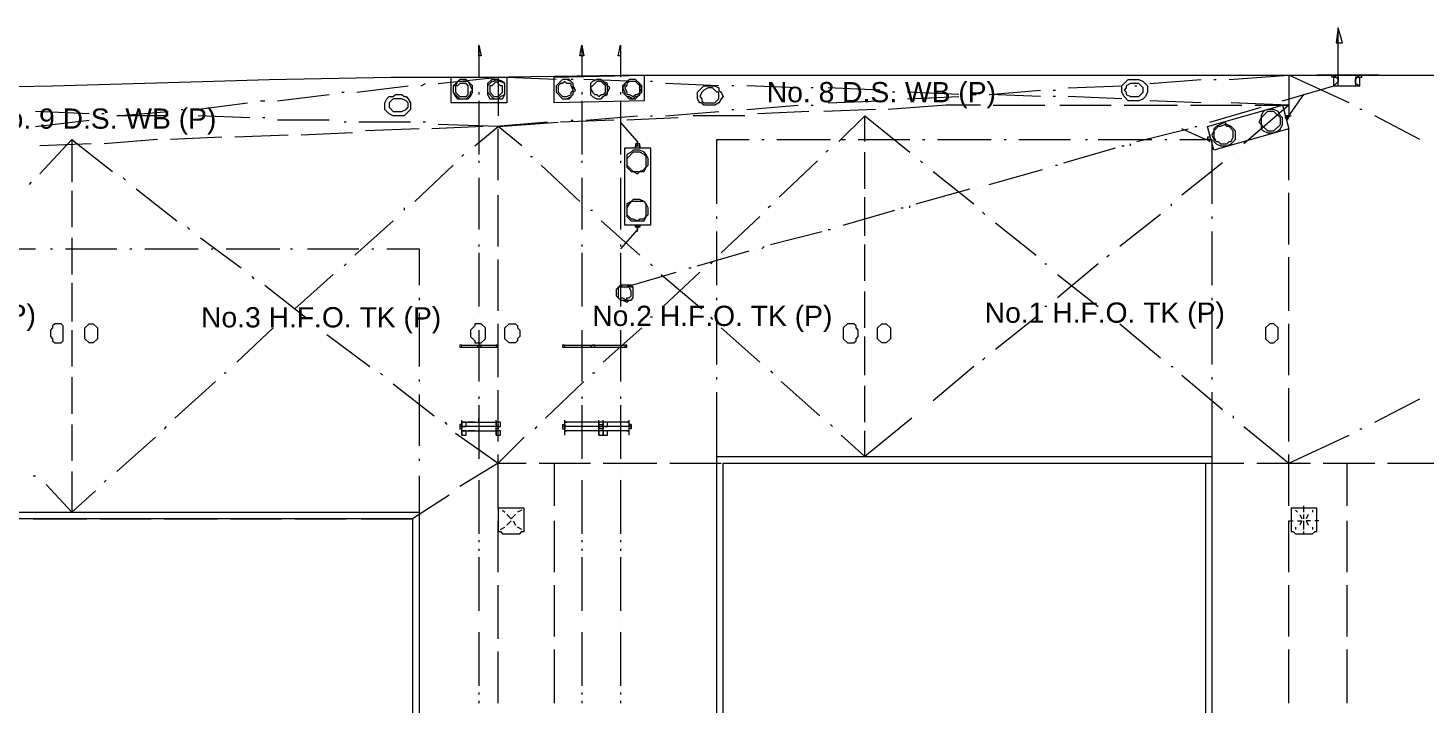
# Model space of a CAD drawing. Header units: millimetres. Extents: x -1005 to 294628, y -1154 to 182592.
# Drawn here: x 53441 to 98348, y 157421 to 179148 of the extents above; entities that cross this region are included whole.
import ezdxf

# ---------------------------------------------------------------- set-up
doc = ezdxf.new("R2010")
doc.units = ezdxf.units.MM
doc.layers.add('PDF_Geomertry', color=7, linetype='Continuous')
doc.styles.get("Standard").update_dxf_attribs({"font": 'arial.ttf'})

msp = doc.modelspace()

# ---------------------------------------------------------------- linework, layer by layer
at = {"layer": 'PDF_Geomertry', "lineweight": 5}
for points in [[(95420, 177564), (95489, 177564), (95558, 177495), (95558, 177426), (95489, 177358), (95420, 177289), (95420, 177564), (95352, 177564), (95352, 177633), (95420, 177633), (95489, 177564), (95558, 177564), (95558, 177426), (95558, 179148)], [(67939, 178597), (67939, 177564)], [(71245, 178597), (71245, 177564)], [(72485, 178597), (72485, 177564)], [(50721, 177220), (54233, 177289), (59054, 177426), (61190, 177495), (65115, 177564), (68146, 177564), (72554, 177633), (90599, 177633), (144666, 177633)], [(66631, 177358), (68559, 177564), (68559, 176324)], [(70419, 177495), (68559, 177564)], [(70557, 177564), (70557, 177564)], [(70970, 177495), (70901, 177495)], [(73036, 177426), (71314, 177495)], [(73518, 177426), (73449, 177426)], [(89497, 177358), (91150, 177495)], [(91563, 177495), (91632, 177495)], [(92046, 177495), (93974, 177633)], [(93767, 176807), (95420, 177289), (96247, 177289), (96109, 177358), (96109, 177495), (96178, 177564), (96247, 177564), (96316, 177564), (96316, 177633), (96247, 177633)], [(95903, 176738), (93974, 177633), (93974, 176324), (93974, 176324)], [(95420, 177633), (96247, 177633), (96178, 177564), (96109, 177564), (96109, 177495), (96109, 177426), (96109, 177358), (96109, 177289), (96178, 177289), (96247, 177289), (96247, 177564)], [(95420, 177289), (95558, 177289), (95558, 177426)], [(95558, 177633), (95558, 177564)], [(61465, 176807), (63118, 177013)], [(63531, 177082), (63600, 177082)], [(64013, 177082), (65666, 177289)], [(66080, 177289), (66217, 177358)], [(67939, 177289), (67939, 177289)], [(67939, 177082), (67939, 177013)], [(71245, 177289), (71245, 177289)], [(71245, 177082), (71245, 177013)], [(72485, 177289), (72485, 177289)], [(72485, 177082), (72485, 177013)], [(75653, 177289), (73931, 177358)], [(76135, 177289), (76067, 177289)], [(78202, 177220), (76549, 177289)], [(78684, 177220), (78615, 177220)], [(80819, 177151), (79166, 177220)], [(81301, 177082), (81232, 177082)], [(83367, 177013), (81714, 177082)], [(81714, 176875), (83367, 176944)], [(83781, 177013), (83918, 177013), (83849, 177013)], [(85985, 176944), (84332, 177013), (85985, 177151)], [(86398, 177151), (86467, 177151)], [(86467, 176944), (86398, 176944)], [(86880, 177220), (88602, 177289)], [(88602, 176875), (86880, 176944)], [(89015, 177289), (89084, 177289)], [(93974, 176324), (93974, 176324), (94456, 177013)], [(58366, 176531), (58435, 176531)], [(58848, 176531), (60501, 176738)], [(60914, 176807), (61052, 176807)], [(67939, 176807), (67939, 175085)], [(71245, 176807), (71245, 175085)], [(72485, 176807), (72485, 175085)], [(76067, 176531), (76135, 176531)], [(76549, 176531), (78202, 176669)], [(78615, 176669), (78684, 176669)], [(80681, 176531), (79028, 176462)], [(79166, 176738), (80819, 176807)], [(84056, 176669), (82954, 176669), (81094, 176531)], [(81232, 176807), (81301, 176807)], [(84469, 176669), (86122, 176669)], [(86604, 176669), (88257, 176669)], [(88671, 176669), (90393, 176669)], [(89084, 176807), (89015, 176807)], [(91150, 176738), (89497, 176807)], [(90806, 176669), (92459, 176669)], [(91426, 176118), (93079, 176600)], [(91632, 176738), (91632, 176738)], [(93974, 176669), (92114, 176738)], [(92872, 176669), (93974, 176669), (92528, 175429)], [(93285, 176669), (93354, 176669)], [(93561, 176738), (93561, 176738)], [(96316, 176531), (96247, 176531)], [(55404, 176393), (53682, 176462)], [(53682, 175980), (55404, 176187)], [(55886, 176393), (55817, 176393)], [(55817, 176256), (55886, 176256)], [(57952, 176324), (56299, 176324), (57952, 176462)], [(58435, 176324), (58366, 176324)], [(60570, 176256), (58917, 176324)], [(61052, 176256), (60983, 176256)], [(63118, 176187), (61465, 176187)], [(63669, 176118), (63600, 176118)], [(65735, 176118), (64082, 176118)], [(66217, 176118), (66149, 176118)], [(67802, 175360), (68559, 175980), (66631, 176049)], [(70143, 176118), (68490, 175980)], [(69317, 175360), (68559, 175980), (70488, 176118)], [(72278, 176187), (70557, 176118)], [(70901, 176187), (70970, 176187)], [(71383, 176187), (73036, 176324)], [(73036, 175498), (73036, 175498), (73036, 175429), (73036, 175360), (73036, 175429), (73036, 175498), (72485, 176118)], [(74345, 176256), (72692, 176187)], [(73449, 176324), (73518, 176324)], [(73931, 176324), (75653, 176462)], [(76480, 176324), (74827, 176324)], [(78546, 176462), (76893, 176393)], [(79510, 175498), (80337, 176324), (81783, 175154)], [(80337, 175498), (80337, 176324)], [(91219, 176049), (91219, 176049)], [(94043, 176324), (93836, 176256), (93905, 176256), (93905, 176324), (93836, 176324), (93836, 176324)], [(93905, 176187), (93905, 176187), (93974, 176256), (93974, 176324), (93836, 176324), (93836, 176324)], [(98175, 175567), (96729, 176324)], [(59674, 175636), (58021, 175567)], [(61809, 175705), (60088, 175636)], [(63876, 175773), (62223, 175705)], [(66011, 175911), (64289, 175842)], [(68077, 175980), (66424, 175911)], [(68559, 174258), (68559, 175911)], [(89084, 175498), (90737, 175911)], [(91288, 175567), (91288, 175567), (90530, 175911)], [(90944, 175980), (91012, 175980)], [(91426, 175636), (91357, 175636), (91357, 175567), (91426, 175567), (91288, 175567), (91357, 175567), (91357, 175567)], [(91426, 175705), (91426, 175636), (91357, 175636), (91357, 175567), (91426, 175498)], [(93974, 174258), (93974, 175911)], [(53820, 174465), (54853, 175567), (56162, 174534)], [(55473, 175429), (53820, 175360)], [(54853, 175567), (54853, 174189)], [(57608, 175567), (55886, 175429)], [(73036, 175498), (73036, 175360)], [(75584, 173501), (75584, 175567), (76618, 175567)], [(77031, 175567), (77100, 175567)], [(77513, 175567), (79235, 175567)], [(79166, 175222), (79097, 175154)], [(79579, 175567), (79717, 175567)], [(80130, 175567), (81783, 175567)], [(80337, 173983), (80337, 175154)], [(82196, 175567), (82265, 175567)], [(82679, 175567), (84400, 175567)], [(84814, 175567), (84883, 175567)], [(85296, 175567), (86949, 175567)], [(86742, 174809), (88395, 175291)], [(87431, 175567), (87500, 175567)], [(87844, 175567), (89566, 175567)], [(88602, 175360), (88671, 175360)], [(88877, 175360), (88877, 175429)], [(89979, 175567), (90048, 175567)], [(90461, 175567), (91495, 175567), (91495, 173501)], [(91288, 175567), (91357, 175567), (91357, 175567)], [(92183, 175154), (92183, 175154)], [(67113, 174740), (65873, 173569)], [(67457, 175085), (67388, 175016)], [(67939, 174878), (67939, 174809)], [(69592, 175016), (69661, 175016)], [(69937, 174740), (71176, 173569)], [(71245, 174878), (71245, 174809)], [(72485, 174878), (72485, 174809)], [(78822, 174878), (77582, 173707)], [(82128, 174878), (82196, 174809)], [(86467, 174740), (86536, 174740)], [(91839, 174809), (90530, 173776)], [(56506, 174327), (56575, 174258)], [(67939, 174603), (67939, 174603)], [(67939, 174327), (67939, 172674)], [(71245, 174603), (71245, 174603)], [(71245, 174327), (71245, 172674)], [(72485, 174603), (72485, 174603)], [(72485, 174327), (72485, 172674)], [(82541, 174534), (83849, 173501)], [(84332, 174120), (86053, 174603)], [(86260, 174671), (86260, 174671)], [(53544, 174189), (53476, 174120)], [(54853, 173914), (54853, 172743)], [(56919, 173983), (58228, 172950)], [(81990, 173501), (83712, 173983)], [(83918, 173983), (83918, 173983)], [(84125, 174052), (84125, 174052)], [(93974, 172192), (93974, 173845)], [(65529, 173363), (65529, 173294)], [(68559, 172123), (68559, 173776)], [(77306, 173432), (77237, 173363)], [(80337, 172467), (80337, 173707)], [(81508, 173363), (81577, 173363)], [(81783, 173363), (81783, 173432)], [(90186, 173501), (90186, 173432)], [(65184, 172950), (63945, 171848)], [(71521, 173294), (71590, 173294)], [(71865, 172950), (73105, 171848)], [(75584, 173018), (75584, 173087)], [(76962, 173087), (75722, 171916)], [(79648, 172812), (81301, 173294)], [(84125, 173225), (84194, 173156)], [(89842, 173156), (88533, 172123)], [(91495, 173087), (91495, 173018)], [(58572, 172743), (58641, 172674)], [(73036, 172674), (73036, 172674), (72485, 172054)], [(73036, 172605), (73036, 172812)], [(73036, 172743), (73036, 172743), (73036, 172674), (73036, 172674)], [(73036, 172674), (73036, 172743), (73036, 172743)], [(75584, 170883), (75584, 172605)], [(77306, 172192), (78959, 172605)], [(79166, 172674), (79235, 172674)], [(79441, 172743), (79441, 172743)], [(84538, 172881), (85847, 171848)], [(91495, 172605), (91495, 170883)], [(52029, 172054), (53682, 172054)], [(54164, 172054), (54233, 172054)], [(54646, 172054), (56299, 172054)], [(54853, 172399), (54853, 171228)], [(56713, 172054), (56782, 172054)], [(57195, 172054), (58917, 172054)], [(58986, 172399), (60294, 171434)], [(59330, 172054), (59399, 172054)], [(59812, 172054), (61534, 172054)], [(61878, 172054), (61947, 172054)], [(62429, 172054), (64082, 172054)], [(64496, 172054), (64564, 172054)], [(64978, 172054), (66011, 172054), (66011, 170883)], [(67939, 172399), (67939, 172399)], [(67939, 172192), (67939, 172123)], [(71245, 172399), (71245, 172399)], [(71245, 172192), (71245, 172123)], [(72485, 172399), (72485, 172399)], [(72485, 172192), (72485, 172123)], [(77031, 172054), (77100, 172123)], [(80337, 171021), (80337, 172192)], [(63669, 171572), (63600, 171503)], [(67939, 171916), (67939, 170195)], [(68559, 170057), (68559, 171710)], [(71245, 171916), (71245, 170195)], [(72485, 171916), (72485, 170195)], [(73449, 171572), (73518, 171503)], [(74965, 171503), (76618, 171985)], [(75447, 171641), (75378, 171572)], [(76824, 171985), (76824, 171985)], [(86122, 171572), (86191, 171572)], [(87844, 171572), (86536, 170470)], [(88189, 171848), (88120, 171779)], [(93974, 170057), (93974, 171779)], [(60639, 171159), (60707, 171090)], [(63256, 171228), (62016, 170126)], [(72623, 170814), (74276, 171297)], [(73794, 171228), (75102, 170126)], [(75033, 171297), (73863, 170195)], [(74482, 171365), (74482, 171365)], [(74689, 171434), (74758, 171434)], [(86536, 171228), (87844, 170195)], [(54853, 170952), (54853, 169712)], [(61052, 170883), (62360, 169850)], [(80337, 169506), (80337, 170677)], [(66011, 170470), (66011, 170401)], [(75584, 170401), (75584, 170470)], [(91495, 170470), (91495, 170401)], [(61741, 169850), (61672, 169781)], [(66011, 169988), (66011, 168266)], [(67939, 169988), (67939, 169988)], [(71245, 169988), (71245, 169988)], [(72485, 169988), (72485, 169988)], [(73518, 169850), (73449, 169850)], [(75378, 169850), (75447, 169781)], [(75584, 168335), (75584, 169988)], [(85847, 169850), (84538, 168817)], [(86191, 170195), (86122, 170195)], [(88189, 169919), (88189, 169919)], [(91495, 169988), (91495, 168335)], [(54853, 169437), (54853, 168266)], [(61327, 169506), (60156, 168404)], [(62705, 169575), (62774, 169575)], [(63049, 169299), (64427, 168266)], [(67939, 169712), (67939, 169712)], [(67939, 169437), (67939, 167784)], [(68559, 167922), (68559, 169644)], [(71245, 169712), (71245, 169712)], [(71245, 169437), (71245, 167784)], [(73174, 169506), (71934, 168404)], [(72485, 169712), (72485, 169712)], [(72485, 169437), (72485, 167784)], [(75722, 169506), (76962, 168404)], [(88533, 169644), (89842, 168542)], [(93974, 167991), (93974, 169644)], [(67388, 168955), (68559, 168955)], [(67388, 168886), (68559, 168886)], [(70625, 168955), (72692, 168955)], [(70625, 168886), (72692, 168886)], [(80337, 167991), (80337, 169230)], [(84194, 168542), (84125, 168473)], [(59812, 168059), (59743, 168059)], [(64771, 168059), (64840, 167991)], [(71659, 168059), (71590, 168059)], [(77306, 168128), (77375, 168059)], [(83849, 168266), (82541, 167164)], [(90186, 168266), (90255, 168266)], [(90530, 167991), (91839, 166889)], [(54853, 167922), (54853, 166751)], [(59468, 167784), (58159, 166613)], [(65184, 167715), (66493, 166682)], [(66011, 167853), (66011, 167784)], [(67939, 167508), (67939, 167508)], [(68559, 165855), (68559, 167508)], [(71314, 167784), (70074, 166613)], [(71245, 167508), (71245, 167508)], [(72485, 167508), (72485, 167508)], [(75584, 167853), (75584, 167922)], [(77651, 167784), (78890, 166682)], [(80337, 166475), (80337, 167646)], [(91495, 167922), (91495, 167853)], [(93974, 165855), (93974, 167577)], [(66011, 167371), (66011, 165718)], [(67939, 167302), (67939, 167233)], [(71245, 167302), (71245, 167233)], [(72485, 167302), (72485, 167233)], [(75584, 165373), (75584, 167440)], [(91495, 167440), (91495, 165373)], [(96729, 166475), (98175, 167233)], [(67939, 167026), (67939, 165304)], [(67939, 166475), (67939, 166613)], [(71245, 167026), (71245, 165304)], [(72485, 167026), (72485, 165304)], [(81852, 166613), (80337, 165373), (79579, 166062)], [(82196, 166889), (82196, 166889)], [(92183, 166682), (92183, 166613)], [(54853, 166406), (54853, 165236)], [(57884, 166338), (57815, 166269)], [(66837, 166475), (66906, 166406)], [(67388, 166338), (67388, 166406), (67319, 166406), (67319, 166338), (67319, 166338)], [(67319, 166406), (67319, 166269)], [(67319, 166338), (67319, 166269), (67319, 166269)], [(68559, 166338), (67319, 166338)], [(67319, 166269), (67319, 166269), (67388, 166269)], [(67388, 166062), (67388, 166131), (67388, 166338), (67388, 166544), (67388, 166544)], [(67388, 166131), (67388, 166338), (67388, 166544)], [(67388, 166475), (68490, 166475), (68490, 166475)], [(67388, 166406), (67388, 166338), (67388, 166269), (67388, 166269), (67388, 166269)], [(67388, 166406), (67388, 166269), (67388, 166269)], [(67388, 166338), (67388, 166338)], [(67388, 166200), (68490, 166200), (68490, 166200)], [(67802, 166475), (67595, 166475)], [(67802, 166200), (67595, 166200)], [(68490, 166062), (68490, 166131), (68490, 166338), (68490, 166544), (68490, 166544)], [(68490, 166131), (68490, 166338), (68490, 166544), (68490, 166544)], [(68490, 166338), (68559, 166338), (68559, 166269), (68490, 166269)], [(68559, 166338), (68559, 166338), (68559, 166269), (68559, 166269)], [(68559, 166269), (68559, 166269)], [(69799, 166338), (69730, 166269)], [(70625, 166406), (70625, 166406), (70694, 166406)], [(70625, 166406), (70625, 166269)], [(72829, 166338), (70625, 166338), (70625, 166269), (70625, 166269), (70625, 166269)], [(70625, 166338), (70625, 166338)], [(70625, 166269), (70694, 166269), (70694, 166269)], [(70694, 166062), (70694, 166131), (70694, 166338), (70694, 166544), (70694, 166544)], [(70694, 166131), (70694, 166338), (70694, 166544)], [(71796, 166475), (70694, 166475)], [(70694, 166406), (70694, 166338), (70694, 166269), (70694, 166269)], [(70694, 166338), (70694, 166338), (70694, 166406)], [(70694, 166406), (70694, 166269), (70694, 166269)], [(71796, 166200), (70694, 166200)], [(71796, 166062), (71796, 166131), (71796, 166338), (71796, 166544), (71796, 166544)], [(71796, 166131), (71796, 166338), (71796, 166544)], [(71796, 166406), (71934, 166406)], [(71796, 166338), (71796, 166338), (71796, 166269), (71796, 166269)], [(71934, 166338), (71865, 166338), (71796, 166338), (71796, 166338)], [(71796, 166269), (71796, 166269)], [(71934, 166131), (71934, 166131), (71934, 166338), (71934, 166338), (71934, 166544), (71934, 166544)], [(71934, 166131), (71934, 166338), (71934, 166544)], [(72761, 166475), (71934, 166475)], [(71934, 166269), (71934, 166269), (71934, 166269), (71934, 166338), (71934, 166338)], [(71934, 166269), (71934, 166269)], [(72761, 166200), (71934, 166200)], [(72761, 166062), (72761, 166131), (72761, 166338), (72761, 166338), (72761, 166544), (72761, 166544)], [(72761, 166131), (72761, 166338), (72761, 166544)], [(72829, 166269), (72829, 166406), (72829, 166338), (72829, 166338), (72829, 166269), (72761, 166269), (72761, 166269)], [(72761, 166269), (72761, 166269), (72761, 166406), (72761, 166338)], [(72829, 166406), (72761, 166406)], [(72761, 166269), (72761, 166269), (72761, 166338), (72761, 166338)], [(79235, 166406), (79304, 166338)], [(80337, 165373), (80337, 166200)], [(92528, 166338), (93974, 165167), (95903, 166062)], [(96247, 166269), (96316, 166269)], [(57539, 165993), (56299, 164891)], [(67182, 166131), (68559, 165167), (69455, 165167)], [(69386, 165993), (68559, 165167), (67319, 164409)], [(66011, 165304), (66011, 165236)], [(68559, 163720), (68559, 165442)], [(93974, 163789), (93974, 165442)], [(54853, 164891), (54853, 163583)], [(67939, 165098), (67939, 165098)], [(67939, 164822), (67939, 164822)], [(69868, 165167), (71521, 165167)], [(70350, 165167), (70350, 163789)], [(71245, 165098), (71245, 165098)], [(71245, 164822), (71245, 164822)], [(71934, 165167), (73656, 165167)], [(72485, 165098), (72485, 165098)], [(72485, 164822), (72485, 164822)], [(74069, 165167), (75722, 165167)], [(76135, 165167), (77857, 165167)], [(78271, 165167), (79924, 165167)], [(80337, 165167), (82059, 165167)], [(82472, 165167), (84125, 165167)], [(84538, 165167), (86260, 165167)], [(86673, 165167), (88326, 165167)], [(88740, 165167), (90461, 165167)], [(90875, 165167), (92528, 165167)], [(92941, 165167), (94663, 165167)], [(95076, 165167), (96729, 165167)], [(95834, 165167), (95834, 163789)], [(97142, 165167), (98864, 165167)], [(53613, 164753), (53682, 164753)], [(55611, 164271), (54853, 163583), (54027, 164478)], [(55955, 164616), (55886, 164547)], [(66011, 164753), (66011, 163583)], [(67939, 164616), (67939, 162894)], [(71245, 164616), (71245, 162894)], [(72485, 164616), (72485, 162894)], [(66975, 164134), (65804, 163376), (65804, 146915), (66975, 146157)], [(68697, 163651), (68766, 163583)], [(68766, 163514), (68766, 163514)], [(69110, 163514), (68972, 163376), (68835, 163514)], [(69317, 163651), (69179, 163583)], [(69179, 163514), (69179, 163514)], [(94181, 163651), (94250, 163583)], [(94250, 163514), (94250, 163514)], [(94319, 163514), (94387, 163376)], [(94456, 163583), (94456, 163651), (94456, 163789)], [(94456, 163376), (94456, 163514)], [(94594, 163514), (94525, 163376)], [(94663, 163514), (94663, 163514)], [(94732, 163651), (94732, 163583)], [(64151, 163376), (65804, 163376), (50307, 163376), (50307, 146915), (65804, 146915), (64151, 146915)], [(53613, 163376), (55335, 163376)], [(55748, 163376), (57401, 163376)], [(57815, 163376), (59537, 163376)], [(59950, 163376), (61603, 163376)], [(62016, 163376), (63669, 163376)], [(68559, 161654), (68559, 163307)], [(68628, 163032), (68766, 163100), (68766, 163100)], [(68835, 163169), (68972, 163307), (68972, 163307)], [(68972, 163307), (68972, 163307)], [(69041, 163307), (69110, 163169)], [(69317, 163032), (69179, 163100), (69179, 163100)], [(70350, 163307), (70350, 161654)], [(93974, 161654), (93974, 163307), (94112, 163307)], [(94181, 163307), (94181, 163307)], [(94181, 163100), (94181, 163032)], [(94250, 163307), (94387, 163307), (94319, 163169)], [(94250, 163100), (94250, 163100)], [(94456, 163032), (94456, 163100), (94456, 163307), (94456, 163307), (94456, 163307)], [(94663, 163307), (94525, 163307), (94594, 163169)], [(94663, 163100), (94663, 163100)], [(94732, 163307), (94732, 163307)], [(94732, 163100), (94732, 163032)], [(94938, 163307), (94801, 163307)], [(95834, 163307), (95834, 161654)], [(67939, 162687), (67939, 162618)], [(71245, 162687), (71245, 162618)], [(72485, 162687), (72485, 162618)], [(94456, 162894), (94456, 162963)], [(67939, 162412), (67939, 162343)], [(67939, 162136), (67939, 160414)], [(71245, 162412), (71245, 162343)], [(71245, 162136), (71245, 160414)], [(72485, 162412), (72485, 162343)], [(72485, 162136), (72485, 160414)], [(68559, 159519), (68559, 161241)], [(70350, 161241), (70350, 159588)], [(93974, 159588), (93974, 161241)], [(95834, 161241), (95834, 159588)], [(67939, 160208), (67939, 160208)], [(67939, 159932), (67939, 159932)], [(71245, 160208), (71245, 160208)], [(71245, 159932), (71245, 159932)], [(72485, 160208), (72485, 160208)], [(72485, 159932), (72485, 159932)], [(67939, 159726), (67939, 158004)], [(71245, 159726), (71245, 158004)], [(72485, 159726), (72485, 158004)], [(68559, 157453), (68559, 159106)], [(70350, 159175), (70350, 157453)], [(93974, 157453), (93974, 159175)], [(95834, 159175), (95834, 157453)], [(67939, 157797), (67939, 157728)], [(71245, 157797), (71245, 157728)], [(72485, 157797), (72485, 157728)], [(67939, 157522), (67939, 157453)], [(71245, 157522), (71245, 157453)], [(72485, 157522), (72485, 157453)]]:
    msp.add_lwpolyline(points, dxfattribs=at)
for points in [[(95696, 178666), (95558, 179148), (95489, 178666), (95696, 178666)], [(95696, 178666), (95558, 179148), (95489, 178666), (95696, 178666)], [(67939, 178597), (68008, 178253), (67939, 178253), (67939, 178597)], [(67939, 178597), (68008, 178253), (67939, 178253), (67939, 178597)], [(71245, 178597), (71314, 178253), (71176, 178253), (71245, 178597)], [(71245, 178597), (71314, 178253), (71176, 178253), (71245, 178597)], [(72485, 178597), (72485, 178253), (72416, 178253), (72485, 178597)], [(72485, 178597), (72485, 178253), (72416, 178253), (72485, 178597)], [(68835, 176738), (67044, 176738), (67044, 177564), (68835, 177564)], [(67733, 177151), (67733, 177289), (67526, 177495), (67319, 177495), (67113, 177289), (67113, 177082), (67182, 176944), (67251, 176875), (67595, 176875), (67664, 176944), (67733, 177082), (67733, 177151)], [(67733, 177151), (67595, 177426), (67251, 177426), (67182, 177289), (67113, 177289), (67113, 177082), (67319, 176875), (67526, 176875), (67664, 177013), (67664, 177082), (67733, 177151)], [(68766, 177151), (68766, 177358), (68697, 177426), (68559, 177495), (68353, 177495), (68215, 177358), (68215, 177013), (68284, 176875), (68697, 176875), (68766, 177013), (68766, 177151)], [(68766, 177151), (68766, 177358), (68628, 177426), (68559, 177426), (68490, 177495), (68421, 177426), (68353, 177426), (68215, 177289), (68215, 177082), (68421, 176875), (68559, 176875), (68628, 176944), (68766, 177013), (68766, 177151)], [(68697, 177151), (68697, 177289), (68628, 177289), (68490, 177426), (68353, 177289), (68284, 177289), (68284, 177082), (68421, 176944), (68559, 176944), (68697, 177082), (68697, 177151)], [(73243, 176807), (70350, 176738), (70350, 177564), (73243, 177633)], [(71039, 177151), (70970, 177289), (70970, 177358), (70832, 177495), (70625, 177495), (70419, 177289), (70419, 177082), (70625, 176875), (70832, 176875), (70970, 177013), (70970, 177082), (71039, 177151)], [(70970, 177151), (70970, 177358), (70901, 177426), (70763, 177495), (70625, 177495), (70419, 177289), (70419, 177082), (70625, 176875), (70763, 176875), (70901, 176944), (70970, 177013), (70970, 177151)], [(70970, 177151), (70901, 177289), (70901, 177358), (70763, 177358), (70694, 177426), (70625, 177358), (70557, 177358), (70488, 177289), (70488, 177082), (70625, 176944), (70763, 176944), (70901, 177013), (70901, 177082), (70970, 177151)], [(72072, 177220), (72072, 177289), (71865, 177495), (71727, 177495), (71590, 177426), (71521, 177358), (71521, 177013), (71590, 176944), (71727, 176875), (71865, 176875), (72072, 177082), (72072, 177220)], [(72141, 177220), (72072, 177289), (72072, 177358), (71934, 177426), (71865, 177495), (71727, 177495), (71590, 177426), (71521, 177358), (71521, 177013), (71590, 176944), (71727, 176875), (71865, 176875), (71934, 176944), (72072, 177013), (72072, 177082), (72141, 177220)], [(72003, 177220), (72003, 177289), (71865, 177426), (71727, 177426), (71521, 177220), (71590, 177082), (71659, 177013), (71727, 177013), (71796, 176944), (71865, 177013), (71934, 177013), (72003, 177082), (72003, 177220)], [(73174, 177220), (73174, 177289), (72967, 177495), (72761, 177495), (72554, 177289), (72554, 177082), (72761, 176875), (72967, 176875), (73174, 177082), (73174, 177220)], [(73174, 177220), (73105, 177289), (73105, 177358), (72967, 177495), (72761, 177495), (72623, 177358), (72623, 177289), (72554, 177220), (72623, 177082), (72623, 177013), (72692, 176944), (72761, 176944), (72898, 176875), (72967, 176944), (73036, 176944), (73105, 177013), (73105, 177082), (73174, 177220)], [(73105, 177220), (73105, 177289), (72967, 177426), (72761, 177426), (72692, 177358), (72692, 177289), (72623, 177220), (72692, 177082), (72692, 177013), (72761, 177013), (72898, 176944), (72967, 177013), (73036, 177013), (73105, 177082), (73105, 177220)], [(89084, 177495), (89153, 177495), (89291, 177426), (89428, 177289), (89428, 177082), (89359, 176944), (89291, 176875), (89153, 176807), (89084, 176807), (88946, 176807), (88808, 176807), (88671, 176944), (88602, 177082), (88602, 177289), (88808, 177495), (88946, 177495)], [(94869, 177633), (94869, 177633)], [(94869, 177633), (96867, 177633)], [(96867, 177633), (96867, 177633)], [(65460, 177013), (65529, 176944), (65598, 176944), (65666, 176875), (65735, 176738), (65735, 176531), (65529, 176324), (65460, 176324), (65253, 176324), (65184, 176324), (65047, 176393), (64909, 176531), (64909, 176738), (64978, 176875), (65047, 176944), (65184, 176944), (65253, 177013)], [(67595, 177151), (67595, 177289), (67526, 177358), (67319, 177358), (67251, 177289), (67182, 177289), (67182, 177082), (67319, 176944), (67526, 176944), (67595, 177013), (67595, 177151)], [(75447, 177289), (75516, 177289), (75653, 177220), (75653, 177151), (75722, 177082), (75791, 176944), (75722, 176875), (75653, 176738), (75516, 176669), (75447, 176669), (75309, 176669), (75171, 176669), (75102, 176738), (75033, 176738), (74965, 176875), (74965, 177082), (75171, 177289), (75309, 177289)], [(75447, 177220), (75309, 177220), (75171, 177151), (75102, 177082), (75033, 176944), (75102, 176875), (75102, 176807), (75171, 176738), (75309, 176738), (75447, 176738), (75516, 176738), (75653, 176875), (75653, 177082), (75584, 177082)], [(89084, 177358), (88946, 177358), (88877, 177358), (88740, 177289), (88740, 177220), (88671, 177151), (88740, 177082), (88740, 177013), (88877, 176944), (88946, 176944), (89084, 176944), (89153, 176944), (89291, 177082), (89291, 177220), (89153, 177358)], [(65460, 176875), (65253, 176875), (65184, 176875), (65047, 176738), (65047, 176600), (65184, 176462), (65253, 176462), (65460, 176462), (65598, 176531), (65666, 176600), (65666, 176738), (65598, 176807)], [(91563, 175222), (91357, 175980), (93767, 176669), (93974, 175911), (91563, 175222)], [(93767, 176118), (93767, 176256), (93699, 176324), (93630, 176462), (93492, 176531), (93285, 176531), (93148, 176462), (93079, 176324), (93079, 176256), (93010, 176118), (93079, 176049), (93079, 175911), (93148, 175842), (93285, 175773), (93492, 175773), (93630, 175842), (93699, 175911), (93767, 176049), (93767, 176118)], [(92252, 175705), (92252, 175842), (92114, 175980), (91977, 176049), (91908, 176118), (91632, 175980), (91563, 175911), (91563, 175842), (91495, 175705), (91563, 175567), (91563, 175498), (91632, 175429), (91770, 175360), (91977, 175360), (92114, 175429), (92252, 175567), (92252, 175705)], [(92183, 175705), (92183, 175842), (92046, 175980), (91977, 175980), (91908, 176049), (91770, 175980), (91701, 175980), (91563, 175842), (91563, 175636), (91632, 175498), (91701, 175498), (91770, 175429), (91977, 175429), (92046, 175498), (92114, 175498), (92183, 175636), (92183, 175705)], [(93699, 176118), (93699, 176256), (93492, 176462), (93285, 176462), (93079, 176256), (93079, 176049), (93285, 175842), (93492, 175842), (93699, 176049), (93699, 176118)], [(93905, 176324), (93905, 176256), (93905, 176324)], [(93905, 176256), (93905, 176324), (93974, 176324)], [(93974, 176324), (93974, 176324)], [(73449, 172812), (72623, 172812), (72623, 175291), (73449, 175291), (73449, 172812)], [(73380, 174878), (73380, 174947), (73312, 175085), (73243, 175154), (73105, 175222), (72898, 175222), (72829, 175154), (72692, 175085), (72692, 174671), (72829, 174534), (72898, 174534), (73036, 174465), (73105, 174534), (73243, 174534), (73312, 174671), (73380, 174740), (73380, 174878)], [(73312, 174878), (73312, 175016), (73243, 175085), (73105, 175154), (72898, 175154), (72692, 174947), (72692, 174740), (72898, 174534), (73105, 174534), (73243, 174603), (73312, 174671), (73312, 174878)], [(73105, 175291), (73105, 175360), (73105, 175429), (72967, 175429), (72967, 175360), (72967, 175291), (72967, 175360), (73036, 175360), (73105, 175360)], [(73036, 175360), (72967, 175360), (73036, 175360)], [(91357, 175567), (91426, 175567), (91357, 175567)], [(91426, 175567), (91357, 175567), (91426, 175567)], [(73380, 173294), (73380, 173363), (73312, 173501), (73243, 173569), (73105, 173638), (72898, 173638), (72829, 173569), (72692, 173501), (72692, 173087), (72829, 172950), (73243, 172950), (73312, 173087), (73380, 173156), (73380, 173294)], [(73312, 173294), (73312, 173501), (73243, 173569), (72829, 173569), (72761, 173501), (72692, 173363), (72692, 173156), (72829, 173018), (72898, 173018), (73036, 172950), (73105, 173018), (73243, 173018), (73312, 173087), (73312, 173294)], [(73105, 172812), (73105, 172743), (72967, 172743), (72967, 172812), (73036, 172743)], [(73036, 172743), (73036, 172812), (72967, 172812), (73036, 172743)], [(72898, 170608), (72898, 170814), (72829, 170883), (72485, 170883), (72347, 170746), (72347, 170539), (72485, 170401), (72554, 170401), (72692, 170332), (72761, 170401), (72829, 170401), (72898, 170470), (72898, 170608)], [(72898, 170608), (72898, 170814), (72829, 170814), (72692, 170883), (72554, 170883), (72485, 170814), (72416, 170814), (72416, 170470), (72485, 170401), (72829, 170401), (72898, 170470), (72898, 170608)], [(72829, 170608), (72829, 170677), (72761, 170814), (72485, 170814), (72485, 170470), (72554, 170470), (72692, 170401), (72692, 170470), (72761, 170470), (72829, 170539), (72829, 170608)], [(54164, 169437), (54164, 169230), (54233, 169161), (54233, 169093), (54302, 169024), (54509, 169024), (54578, 169093), (54578, 169575), (54509, 169644), (54302, 169644), (54233, 169575), (54233, 169506), (54164, 169437)], [(55266, 169437), (55266, 169506), (55404, 169644), (55542, 169644), (55680, 169506), (55680, 169437), (55680, 169230), (55680, 169161), (55542, 169024), (55404, 169024), (55266, 169161), (55266, 169230)], [(67664, 169437), (67664, 169230), (67802, 169093), (67802, 169024), (68008, 169024), (68146, 169161), (68146, 169506), (68008, 169644), (67802, 169644), (67802, 169575), (67664, 169437)], [(68766, 169437), (68766, 169506), (68904, 169644), (69110, 169644), (69179, 169575), (69179, 169506), (69248, 169437), (69248, 169230), (69179, 169161), (69179, 169093), (69110, 169024), (68904, 169024), (68766, 169161), (68766, 169230)], [(79648, 169437), (79648, 169161), (79786, 169024), (79992, 169024), (80061, 169093), (80061, 169161), (80130, 169230), (80130, 169437), (80061, 169506), (80061, 169575), (79992, 169644), (79786, 169644), (79648, 169506), (79648, 169437)], [(80750, 169437), (80750, 169506), (80888, 169644), (81026, 169644), (81163, 169506), (81163, 169437), (81163, 169230), (81163, 169161), (81026, 169024), (80888, 169024), (80750, 169161), (80750, 169230)], [(93216, 169437), (93216, 169161), (93354, 169024), (93492, 169024), (93630, 169161), (93630, 169506), (93492, 169644), (93354, 169644), (93216, 169506), (93216, 169437)], [(67388, 168886), (67388, 168955), (67319, 168955), (67319, 168886), (67388, 168886)], [(68008, 168886), (68008, 168955), (67939, 168955), (67870, 168886), (68008, 168886)], [(68559, 168886), (68559, 168955), (68490, 168955), (68490, 168886), (68559, 168886)], [(70694, 168886), (70694, 168955), (70625, 168955), (70625, 168886), (70694, 168886)], [(71659, 168886), (71659, 168955), (71590, 168955), (71521, 168886), (71659, 168886)], [(72692, 168886), (72692, 168955), (72623, 168955), (72623, 168886), (72692, 168886)], [(67388, 166475), (67388, 166338), (67526, 166338), (67526, 166475), (67388, 166475)], [(67388, 166200), (67388, 166062), (67526, 166062), (67526, 166200), (67388, 166200)], [(68490, 166475), (68490, 166338), (68628, 166338), (68628, 166475), (68490, 166475)], [(68490, 166200), (68490, 166062), (68628, 166062), (68628, 166200), (68490, 166200)], [(68559, 166406), (68559, 166338), (68559, 166338), (68559, 166406), (68559, 166269), (68559, 166406)], [(68559, 166269), (68559, 166269)], [(70694, 166475), (70763, 166475), (70694, 166475)], [(70694, 166200), (70763, 166200), (70694, 166200)], [(71796, 166475), (71796, 166338), (71934, 166338), (71934, 166475), (71796, 166475)], [(71796, 166338), (71796, 166338), (71934, 166338), (71934, 166406), (71934, 166269), (71796, 166269), (71796, 166269), (71796, 166406)], [(71796, 166269), (71796, 166269)], [(71796, 166200), (71796, 166062), (71934, 166062), (71934, 166200), (71796, 166200)], [(71934, 166475), (71934, 166338), (72072, 166338), (72072, 166475), (71934, 166475)], [(71934, 166338), (71934, 166338)], [(71934, 166200), (71934, 166062), (72072, 166062), (72072, 166200), (71934, 166200)], [(72761, 166475), (72692, 166475), (72761, 166475)], [(72761, 166200), (72692, 166200), (72761, 166200)], [(91495, 165373), (91495, 144986), (75584, 144986), (75584, 165373)], [(91288, 165167), (91288, 145193), (75791, 145193), (75791, 165167)], [(66011, 146708), (50101, 146708), (50101, 163583), (66011, 163583)], [(69248, 162894), (69317, 162963), (69386, 162963), (69386, 163032), (69386, 163651), (69386, 163720), (69317, 163720), (69248, 163720), (68697, 163720), (68628, 163720), (68559, 163720), (68559, 163651), (68559, 163032), (68559, 162963), (68628, 162963), (68697, 162894)], [(94732, 162894), (94801, 162963), (94869, 162963), (94869, 163032), (94869, 163651), (94869, 163720), (94801, 163720), (94732, 163720), (94181, 163720), (94112, 163720), (94043, 163720), (94043, 163651), (94043, 163032), (94043, 162963), (94112, 162963), (94181, 162894)], [(94456, 163307), (94456, 163307)]]:
    msp.add_lwpolyline(points, close=True, dxfattribs=at)

# ---------------------------------------------------------------- texts
for s, p in [('No. 8 D.S. WB (P) ', (77190, 176760)), ('No. 9 D.S. WB (P) ', (52132, 175911)), ('No.4 H.F.O. TK (P) ', (45979, 169610)), ('No.3 H.F.O. TK (P) ', (59005, 169525)), ('No.2 H.F.O. TK (P) ', (71579, 169571)), ('No.1 H.F.O. TK (P)', (84194, 169675))]:
    msp.add_text(s, height=650).set_placement(p)

doc.saveas('drawing.dxf')
